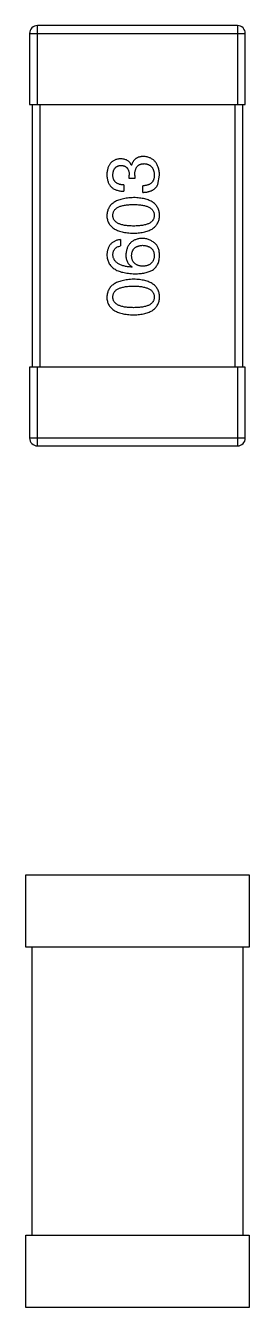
# Model space of a CAD drawing. Header units: inches. Extents: x -36 to 490, y -51 to 98.
# Drawn here: x 401.567 to 402.417, y 5.477 to 10.356 of the extents above; entities that cross this region are included whole.
import ezdxf

# ---------------------------------------------------------------- set-up
doc = ezdxf.new("R2010")
doc.units = ezdxf.units.IN
doc.header["$LTSCALE"] = 1.21
doc.header["$MEASUREMENT"] = 0
doc.layers.get('0').update_dxf_attribs({"linetype": 'CONTINUOUS'})

msp = doc.modelspace()

# ---------------------------------------------------------------- linework, layer by layer
at = {"color": 7, "linetype": 'Continuous'}
for p, q in [((402.3715, 10.3563), (401.6115, 10.3563)), ((401.6115, 10.0563), (401.6115, 10.3563)), ((402.3715, 10.3563), (402.3715, 10.0563)), ((401.5815, 10.3263), (402.4015, 10.3263)), ((401.5815, 10.3263), (401.5815, 10.0563)), ((402.4015, 10.0563), (402.4015, 10.3263)), ((401.5815, 10.0563), (402.4015, 10.0563)), ((401.5915, 10.0563), (401.5915, 9.0563)), ((401.6215, 9.0563), (401.6215, 10.0563)), ((402.3615, 10.0563), (402.3615, 9.0563)), ((402.3915, 9.0563), (402.3915, 10.0563)), ((401.9682, 9.8254), (401.9693, 9.8254)), ((401.9605, 9.774), (401.9605, 9.7871)), ((401.9813, 9.774), (401.9605, 9.774)), ((401.9813, 9.786), (401.9813, 9.774)), ((402.0687, 9.7511), (402.0753, 9.7871)), ((401.9398, 9.75), (401.9398, 9.7259)), ((402.0119, 9.7216), (402.0119, 9.7467)), ((401.9277, 9.5418), (401.9277, 9.5178)), ((401.9715, 9.438), (401.9704, 9.4369)), ((402.4015, 9.0563), (401.5815, 9.0563)), ((401.5815, 9.0563), (401.5815, 8.7863)), ((401.6115, 8.7563), (401.6115, 9.0563)), ((402.3715, 9.0563), (402.3715, 8.7563)), ((402.4015, 8.7863), (402.4015, 9.0563)), ((402.4015, 8.7863), (401.5815, 8.7863)), ((401.6115, 8.7563), (402.3715, 8.7563)), ((401.5667, 7.1235), (402.4167, 7.1235)), ((401.5667, 6.8485), (401.5667, 7.1235)), ((402.4167, 7.1235), (402.4167, 6.8485)), ((402.4167, 6.8485), (401.5667, 6.8485)), ((401.5917, 5.7519), (401.5917, 6.8485)), ((402.3917, 6.8485), (402.3917, 5.7519)), ((401.5667, 5.7519), (402.4167, 5.7519)), ((401.5667, 5.4769), (401.5667, 5.7519)), ((402.4167, 5.7519), (402.4167, 5.4769)), ((402.4167, 5.4769), (401.5667, 5.4769))]:
    msp.add_line(p, q, dxfattribs=at)
for centre, start, end in [((401.6115, 10.3263), 90, 180), ((402.3715, 10.3263), 0, 90), ((401.6115, 8.7863), 180, 270), ((402.3715, 8.7863), 270, 0)]:
    msp.add_arc(centre, 0.03, start, end, dxfattribs=at)
for points, knots in [([(402.0141, 9.8582), (402.0126, 9.8582), (402.0099, 9.8581), (402.0058, 9.8577), (402.0019, 9.8571), (401.9982, 9.8562), (401.9947, 9.855), (401.9914, 9.8536), (401.9883, 9.8519), (401.9853, 9.85), (401.9826, 9.8479), (401.9801, 9.8454), (401.9778, 9.8427), (401.9757, 9.8397), (401.9738, 9.8365), (401.972, 9.8331), (401.9705, 9.8293), (401.9697, 9.8267), (401.9693, 9.8254)], [0, 0, 0, 0, 0.071215, 0.138707, 0.20396, 0.266995, 0.327734, 0.387609, 0.445602, 0.503345, 0.561136, 0.618597, 0.677672, 0.738255, 0.799989, 0.863961, 0.930555, 1, 1, 1, 1]), ([(402.0753, 9.7871), (402.0752, 9.7899), (402.0749, 9.7952), (402.074, 9.803), (402.0726, 9.8102), (402.0707, 9.8169), (402.0685, 9.8231), (402.0658, 9.8289), (402.0626, 9.8341), (402.059, 9.8388), (402.0549, 9.843), (402.0504, 9.8467), (402.0454, 9.85), (402.04, 9.8526), (402.0342, 9.8548), (402.0279, 9.8565), (402.0211, 9.8577), (402.0165, 9.858), (402.0141, 9.8582)], [0, 0, 0, 0, 0.078078, 0.151942, 0.221594, 0.28726, 0.350176, 0.409768, 0.467648, 0.523784, 0.578904, 0.634014, 0.689819, 0.746826, 0.805875, 0.867063, 0.931764, 1, 1, 1, 1]), ([(401.9266, 9.8494), (401.9247, 9.8493), (401.9208, 9.8489), (401.9152, 9.8479), (401.9099, 9.8464), (401.905, 9.8446), (401.9005, 9.8422), (401.8963, 9.8395), (401.8925, 9.8364), (401.8891, 9.8328), (401.8861, 9.8288), (401.8834, 9.8244), (401.8811, 9.8196), (401.8792, 9.8143), (401.8776, 9.8087), (401.8765, 9.8026), (401.8756, 9.7961), (401.8754, 9.7916), (401.8753, 9.7893)], [0, 0, 0, 0, 0.067521, 0.132139, 0.193339, 0.252064, 0.309083, 0.364848, 0.420021, 0.475612, 0.532002, 0.589602, 0.649896, 0.712634, 0.778603, 0.848416, 0.922155, 1, 1, 1, 1]), ([(401.8982, 9.7882), (401.8983, 9.7896), (401.8984, 9.7923), (401.8989, 9.7961), (401.8996, 9.7998), (401.9005, 9.8032), (401.9016, 9.8063), (401.903, 9.8092), (401.9046, 9.8118), (401.9064, 9.8142), (401.9084, 9.8164), (401.9107, 9.8182), (401.9131, 9.8199), (401.9159, 9.8213), (401.9188, 9.8224), (401.9219, 9.8233), (401.9253, 9.824), (401.9276, 9.8242), (401.9288, 9.8243)], [0, 0, 0, 0, 0.078051, 0.151197, 0.220412, 0.286742, 0.34933, 0.409464, 0.467368, 0.52298, 0.578639, 0.633998, 0.690142, 0.746855, 0.805868, 0.867776, 0.932345, 1, 1, 1, 1]), ([(401.9682, 9.8254), (401.9672, 9.8273), (401.9653, 9.831), (401.9617, 9.836), (401.9573, 9.8402), (401.9524, 9.8436), (401.9468, 9.8462), (401.9406, 9.8481), (401.9338, 9.8492), (401.9291, 9.8494), (401.9266, 9.8494)], [0, 0, 0, 0, 0.125227, 0.244792, 0.361427, 0.478215, 0.59667, 0.722058, 0.856314, 1, 1, 1, 1]), ([(401.9288, 9.8243), (401.9301, 9.8242), (401.9325, 9.8241), (401.936, 9.8236), (401.9392, 9.8227), (401.9423, 9.8216), (401.9451, 9.8203), (401.9476, 9.8186), (401.95, 9.8167), (401.9521, 9.8145), (401.954, 9.812), (401.9556, 9.8093), (401.957, 9.8063), (401.9582, 9.803), (401.9591, 9.7994), (401.9599, 9.7955), (401.9603, 9.7914), (401.9605, 9.7886), (401.9605, 9.7871)], [0, 0, 0, 0, 0.067741, 0.131599, 0.192143, 0.249977, 0.306453, 0.361639, 0.416449, 0.471489, 0.527582, 0.584873, 0.644974, 0.70814, 0.77492, 0.845909, 0.920585, 1, 1, 1, 1]), ([(401.9813, 9.786), (401.9813, 9.7879), (401.9813, 9.7914), (401.9818, 9.7964), (401.9825, 9.8012), (401.9835, 9.8056), (401.9847, 9.8096), (401.9863, 9.8133), (401.9881, 9.8167), (401.9902, 9.8197), (401.9926, 9.8223), (401.9953, 9.8246), (401.9983, 9.8266), (402.0016, 9.8281), (402.0051, 9.8294), (402.009, 9.8302), (402.0131, 9.8308), (402.0159, 9.8308), (402.0174, 9.8309)], [0, 0, 0, 0, 0.082495, 0.159728, 0.232496, 0.300725, 0.365163, 0.425859, 0.483728, 0.538892, 0.592921, 0.646195, 0.699968, 0.754746, 0.811387, 0.870806, 0.933482, 1, 1, 1, 1]), ([(402.0174, 9.8309), (402.0188, 9.8307), (402.0217, 9.8305), (402.0258, 9.8298), (402.0297, 9.8288), (402.0333, 9.8274), (402.0366, 9.8258), (402.0397, 9.8239), (402.0425, 9.8216), (402.045, 9.8192), (402.0473, 9.8163), (402.0493, 9.8132), (402.051, 9.8097), (402.0525, 9.806), (402.0537, 9.802), (402.0546, 9.7977), (402.0553, 9.7931), (402.0555, 9.7899), (402.0556, 9.7882)], [0, 0, 0, 0, 0.068514, 0.133941, 0.195994, 0.255362, 0.312994, 0.369441, 0.424687, 0.480522, 0.537148, 0.594801, 0.654411, 0.716817, 0.781981, 0.850498, 0.923306, 1, 1, 1, 1]), ([(401.8753, 9.7893), (401.8754, 9.7868), (401.8755, 9.7819), (401.8764, 9.7748), (401.8777, 9.7682), (401.8796, 9.7621), (401.8819, 9.7564), (401.8847, 9.7512), (401.8881, 9.7465), (401.8919, 9.7423), (401.8962, 9.7385), (401.901, 9.7352), (401.9063, 9.7325), (401.912, 9.7302), (401.9183, 9.7284), (401.925, 9.727), (401.9322, 9.7262), (401.9372, 9.726), (401.9398, 9.7259)], [0, 0, 0, 0, 0.073232, 0.142595, 0.207997, 0.270074, 0.329156, 0.386529, 0.441846, 0.496976, 0.551877, 0.607941, 0.665637, 0.725446, 0.788542, 0.855101, 0.925196, 1, 1, 1, 1]), ([(401.9398, 9.75), (401.9381, 9.75), (401.9348, 9.7502), (401.9301, 9.7508), (401.9257, 9.7515), (401.9216, 9.7527), (401.9179, 9.7541), (401.9145, 9.7558), (401.9114, 9.7578), (401.9086, 9.76), (401.9061, 9.7626), (401.904, 9.7654), (401.9022, 9.7685), (401.9008, 9.7719), (401.8996, 9.7756), (401.8988, 9.7796), (401.8983, 9.7838), (401.8983, 9.7867), (401.8982, 9.7882)], [0, 0, 0, 0, 0.078134, 0.15164, 0.221358, 0.286689, 0.348614, 0.407697, 0.464247, 0.520153, 0.574432, 0.629291, 0.684538, 0.742032, 0.801329, 0.863637, 0.930123, 1, 1, 1, 1]), ([(402.0556, 9.7882), (402.0556, 9.7866), (402.0555, 9.7834), (402.055, 9.7788), (402.0542, 9.7745), (402.0529, 9.7705), (402.0514, 9.7668), (402.0495, 9.7634), (402.0473, 9.7603), (402.0447, 9.7576), (402.0418, 9.7551), (402.0385, 9.753), (402.0349, 9.7511), (402.031, 9.7496), (402.0267, 9.7484), (402.0221, 9.7475), (402.0171, 9.7469), (402.0137, 9.7468), (402.0119, 9.7467)], [0, 0, 0, 0, 0.071272, 0.13882, 0.201858, 0.262757, 0.320043, 0.376709, 0.431462, 0.486034, 0.541209, 0.597703, 0.65589, 0.717768, 0.782056, 0.850407, 0.92277, 1, 1, 1, 1]), ([(402.0119, 9.7216), (402.0137, 9.7216), (402.0172, 9.7218), (402.0223, 9.7222), (402.0271, 9.7229), (402.0318, 9.7238), (402.0362, 9.7249), (402.0404, 9.7261), (402.0443, 9.7277), (402.0479, 9.7294), (402.0514, 9.7314), (402.0546, 9.7335), (402.0576, 9.7359), (402.0603, 9.7385), (402.0628, 9.7413), (402.065, 9.7444), (402.0671, 9.7476), (402.0682, 9.7499), (402.0687, 9.7511)], [0, 0, 0, 0, 0.078937, 0.154495, 0.226898, 0.296844, 0.363348, 0.427781, 0.48946, 0.549586, 0.607902, 0.664733, 0.720805, 0.776157, 0.831175, 0.886736, 0.943094, 1, 1, 1, 1]), ([(401.9769, 9.7016), (401.9729, 9.7015), (401.9651, 9.7011), (401.9538, 9.7), (401.9432, 9.6984), (401.9335, 9.6963), (401.9244, 9.6938), (401.9161, 9.6908), (401.9086, 9.6873), (401.9018, 9.6832), (401.8958, 9.6787), (401.8905, 9.6738), (401.886, 9.6683), (401.8823, 9.6624), (401.8794, 9.6559), (401.8772, 9.649), (401.8757, 9.6416), (401.8754, 9.6365), (401.8753, 9.6339)], [0, 0, 0, 0, 0.088475, 0.171606, 0.249595, 0.322626, 0.391327, 0.455765, 0.516374, 0.573675, 0.628522, 0.681161, 0.732559, 0.783563, 0.83504, 0.887639, 0.942585, 1, 1, 1, 1]), ([(401.8982, 9.6339), (401.8983, 9.6356), (401.8984, 9.6388), (401.8993, 9.6436), (401.9009, 9.648), (401.903, 9.6522), (401.9059, 9.6559), (401.9093, 9.6593), (401.9133, 9.6624), (401.918, 9.6652), (401.9232, 9.6676), (401.9291, 9.6697), (401.9356, 9.6715), (401.9427, 9.6729), (401.9503, 9.674), (401.9587, 9.6748), (401.9676, 9.6753), (401.9737, 9.6754), (401.9769, 9.6754)], [0, 0, 0, 0, 0.050604, 0.098688, 0.145699, 0.191791, 0.238625, 0.286717, 0.337546, 0.391814, 0.449755, 0.512106, 0.579685, 0.652048, 0.730262, 0.814146, 0.904281, 1, 1, 1, 1]), ([(402.0753, 9.6339), (402.0752, 9.6365), (402.0749, 9.6417), (402.0737, 9.6492), (402.0716, 9.6562), (402.0689, 9.6628), (402.0653, 9.6688), (402.061, 9.6743), (402.056, 9.6793), (402.0501, 9.6838), (402.0436, 9.6878), (402.0362, 9.6913), (402.0282, 9.6943), (402.0194, 9.6967), (402.0098, 9.6988), (401.9995, 9.7002), (401.9885, 9.7012), (401.9808, 9.7015), (401.9769, 9.7016)], [0, 0, 0, 0, 0.059134, 0.115603, 0.169236, 0.221572, 0.273254, 0.32474, 0.377319, 0.431815, 0.488555, 0.548609, 0.612242, 0.680182, 0.75251, 0.829782, 0.91231, 1, 1, 1, 1]), ([(401.9769, 9.6754), (401.9801, 9.6754), (401.9861, 9.6753), (401.9949, 9.6748), (402.0031, 9.674), (402.0108, 9.6729), (402.0178, 9.6715), (402.0242, 9.6697), (402.0301, 9.6676), (402.0353, 9.6652), (402.04, 9.6624), (402.044, 9.6593), (402.0475, 9.6559), (402.0503, 9.6521), (402.0526, 9.648), (402.0543, 9.6436), (402.0553, 9.6388), (402.0555, 9.6356), (402.0556, 9.6339)], [0, 0, 0, 0, 0.094834, 0.184067, 0.267029, 0.344713, 0.417334, 0.484367, 0.546941, 0.604717, 0.65953, 0.710539, 0.759381, 0.806382, 0.853027, 0.900623, 0.949121, 1, 1, 1, 1]), ([(401.8753, 9.6339), (401.8754, 9.6312), (401.8756, 9.6261), (401.8769, 9.6185), (401.8791, 9.6116), (401.8819, 9.605), (401.8856, 9.599), (401.89, 9.5935), (401.8952, 9.5885), (401.9013, 9.584), (401.908, 9.58), (401.9156, 9.5765), (401.9239, 9.5735), (401.9331, 9.571), (401.9429, 9.569), (401.9536, 9.5676), (401.965, 9.5665), (401.9729, 9.5663), (401.9769, 9.5661)], [0, 0, 0, 0, 0.057911, 0.113262, 0.165956, 0.217443, 0.268511, 0.319665, 0.372, 0.426129, 0.483365, 0.543779, 0.607756, 0.676562, 0.749704, 0.827713, 0.911177, 1, 1, 1, 1]), ([(401.9769, 9.5935), (401.9737, 9.5935), (401.9676, 9.5935), (401.9587, 9.594), (401.9503, 9.5948), (401.9426, 9.5958), (401.9356, 9.5973), (401.9291, 9.599), (401.9232, 9.601), (401.918, 9.6034), (401.9133, 9.6061), (401.9093, 9.6091), (401.9059, 9.6125), (401.903, 9.6161), (401.9009, 9.6201), (401.8993, 9.6244), (401.8984, 9.6291), (401.8983, 9.6323), (401.8982, 9.6339)], [0, 0, 0, 0, 0.096452, 0.187278, 0.271765, 0.350519, 0.423437, 0.491321, 0.554011, 0.612224, 0.666281, 0.717003, 0.764884, 0.811423, 0.856783, 0.902993, 0.950236, 1, 1, 1, 1]), ([(401.9769, 9.5661), (401.9808, 9.5663), (401.9885, 9.5665), (401.9995, 9.5676), (402.0098, 9.569), (402.0194, 9.571), (402.0282, 9.5735), (402.0362, 9.5765), (402.0436, 9.58), (402.0501, 9.584), (402.056, 9.5885), (402.061, 9.5935), (402.0653, 9.599), (402.0689, 9.605), (402.0716, 9.6116), (402.0737, 9.6186), (402.0749, 9.6261), (402.0752, 9.6312), (402.0753, 9.6339)], [0, 0, 0, 0, 0.087693, 0.170223, 0.247496, 0.319826, 0.387768, 0.451403, 0.511459, 0.568358, 0.622671, 0.675251, 0.726739, 0.778422, 0.830759, 0.884394, 0.940865, 1, 1, 1, 1]), ([(402.0556, 9.6339), (402.0555, 9.6323), (402.0554, 9.6291), (402.0545, 9.6244), (402.053, 9.6201), (402.0507, 9.6161), (402.048, 9.6124), (402.0446, 9.6091), (402.0405, 9.6061), (402.0359, 9.6034), (402.0306, 9.601), (402.0248, 9.599), (402.0182, 9.5973), (402.0112, 9.5958), (402.0035, 9.5948), (401.9952, 9.594), (401.9862, 9.5935), (401.9801, 9.5935), (401.9769, 9.5935)], [0, 0, 0, 0, 0.049766, 0.097012, 0.143225, 0.188786, 0.235079, 0.282962, 0.333687, 0.387747, 0.445963, 0.508657, 0.576545, 0.649868, 0.72822, 0.812712, 0.903543, 1, 1, 1, 1]), ([(401.9277, 9.5418), (401.9258, 9.5416), (401.9219, 9.5411), (401.9162, 9.5398), (401.9109, 9.5383), (401.906, 9.5363), (401.9015, 9.5339), (401.8973, 9.5312), (401.8934, 9.5281), (401.8899, 9.5247), (401.8869, 9.5209), (401.8841, 9.5167), (401.8817, 9.5121), (401.8797, 9.5072), (401.878, 9.5019), (401.8767, 9.4962), (401.8758, 9.4902), (401.8755, 9.486), (401.8753, 9.4839)], [0, 0, 0, 0, 0.06947, 0.136096, 0.199592, 0.260665, 0.319672, 0.377156, 0.433415, 0.489984, 0.546535, 0.604276, 0.663499, 0.725182, 0.788953, 0.855683, 0.926216, 1, 1, 1, 1]), ([(401.8982, 9.4839), (401.8983, 9.4862), (401.8984, 9.4905), (401.8999, 9.4966), (401.9022, 9.502), (401.9055, 9.5068), (401.9097, 9.5107), (401.9149, 9.5139), (401.921, 9.5163), (401.9254, 9.5173), (401.9277, 9.5178)], [0, 0, 0, 0, 0.136586, 0.261496, 0.378089, 0.490612, 0.605522, 0.725767, 0.8561, 1, 1, 1, 1]), ([(402.0097, 9.5462), (402.0074, 9.5461), (402.0028, 9.5459), (401.9962, 9.5449), (401.9899, 9.5434), (401.9841, 9.5416), (401.9787, 9.5393), (401.9738, 9.5365), (401.9692, 9.5333), (401.9651, 9.5296), (401.9614, 9.5254), (401.9581, 9.5209), (401.9553, 9.5158), (401.9528, 9.5103), (401.9508, 9.5044), (401.9493, 9.4979), (401.9481, 9.4911), (401.9476, 9.4864), (401.9474, 9.4839)], [0, 0, 0, 0, 0.071527, 0.139094, 0.20346, 0.264939, 0.323904, 0.381383, 0.437591, 0.493343, 0.549401, 0.606085, 0.664838, 0.725424, 0.788712, 0.855452, 0.925772, 1, 1, 1, 1]), ([(401.9693, 9.4806), (401.9693, 9.4821), (401.9695, 9.4851), (401.9701, 9.4893), (401.971, 9.4933), (401.9722, 9.497), (401.9737, 9.5004), (401.9755, 9.5036), (401.9777, 9.5065), (401.9802, 9.5091), (401.9829, 9.5114), (401.986, 9.5135), (401.9894, 9.5153), (401.9931, 9.5168), (401.9971, 9.518), (402.0014, 9.519), (402.006, 9.5196), (402.0092, 9.5199), (402.0108, 9.52)], [0, 0, 0, 0, 0.069884, 0.136529, 0.199638, 0.259844, 0.317774, 0.374356, 0.430026, 0.485148, 0.5409, 0.597889, 0.657472, 0.718614, 0.783613, 0.85129, 0.923712, 1, 1, 1, 1]), ([(402.0589, 9.5265), (402.0571, 9.5281), (402.0537, 9.5312), (402.0481, 9.5352), (402.0423, 9.5386), (402.0363, 9.5414), (402.03, 9.5436), (402.0234, 9.5451), (402.0166, 9.546), (402.012, 9.5461), (402.0097, 9.5462)], [0, 0, 0, 0, 0.129393, 0.255335, 0.378531, 0.500878, 0.622934, 0.746191, 0.87096, 1, 1, 1, 1]), ([(402.0108, 9.52), (402.0125, 9.5199), (402.0159, 9.5197), (402.0208, 9.519), (402.0253, 9.518), (402.0295, 9.5169), (402.0335, 9.5154), (402.0371, 9.5137), (402.0404, 9.5117), (402.0433, 9.5094), (402.046, 9.5069), (402.0484, 9.5041), (402.0504, 9.501), (402.0521, 9.4976), (402.0535, 9.494), (402.0545, 9.4902), (402.0552, 9.486), (402.0555, 9.4832), (402.0556, 9.4817)], [0, 0, 0, 0, 0.078863, 0.153308, 0.223539, 0.289857, 0.35341, 0.413572, 0.471721, 0.528235, 0.584279, 0.638781, 0.69466, 0.751251, 0.809198, 0.869697, 0.933318, 1, 1, 1, 1]), ([(402.0753, 9.4774), (402.0753, 9.4802), (402.0754, 9.4856), (402.0748, 9.4934), (402.0737, 9.5005), (402.0719, 9.5071), (402.0696, 9.5129), (402.0666, 9.5181), (402.0631, 9.5228), (402.0603, 9.5253), (402.0589, 9.5265)], [0, 0, 0, 0, 0.156782, 0.301945, 0.436395, 0.561474, 0.678489, 0.78853, 0.894967, 1, 1, 1, 1]), ([(401.8753, 9.4839), (401.8755, 9.4811), (401.8758, 9.4756), (401.8773, 9.4676), (401.8795, 9.4601), (401.8826, 9.4531), (401.8864, 9.4467), (401.8911, 9.4408), (401.8966, 9.4355), (401.9029, 9.4308), (401.91, 9.4265), (401.9178, 9.4228), (401.9265, 9.4196), (401.9359, 9.417), (401.9461, 9.4148), (401.9571, 9.4133), (401.969, 9.4122), (401.9771, 9.4119), (401.9813, 9.4118)], [0, 0, 0, 0, 0.058957, 0.115262, 0.16907, 0.221312, 0.273147, 0.324961, 0.377649, 0.432026, 0.488925, 0.549039, 0.612912, 0.680653, 0.753056, 0.830314, 0.912483, 1, 1, 1, 1]), ([(401.9704, 9.4369), (401.9675, 9.4371), (401.962, 9.4375), (401.9541, 9.4385), (401.9467, 9.4398), (401.9397, 9.4414), (401.9334, 9.4433), (401.9275, 9.4455), (401.9222, 9.4479), (401.9174, 9.4507), (401.9131, 9.4539), (401.9094, 9.4572), (401.9061, 9.4609), (401.9035, 9.465), (401.9013, 9.4693), (401.8998, 9.4739), (401.8986, 9.4788), (401.8984, 9.4822), (401.8982, 9.4839)], [0, 0, 0, 0, 0.089218, 0.173709, 0.252753, 0.326963, 0.397099, 0.462534, 0.524018, 0.582178, 0.637235, 0.689955, 0.741228, 0.791618, 0.841661, 0.892925, 0.945259, 1, 1, 1, 1]), ([(401.9474, 9.4839), (401.9475, 9.4813), (401.9476, 9.4762), (401.9487, 9.4689), (401.9506, 9.4622), (401.9532, 9.456), (401.9567, 9.4505), (401.9608, 9.4456), (401.9658, 9.4414), (401.9695, 9.4392), (401.9715, 9.438)], [0, 0, 0, 0, 0.144617, 0.279572, 0.40596, 0.526097, 0.64389, 0.760003, 0.877724, 1, 1, 1, 1]), ([(402.0119, 9.4402), (402.0102, 9.4403), (402.007, 9.4405), (402.0022, 9.4412), (401.9978, 9.4422), (401.9937, 9.4435), (401.9899, 9.445), (401.9864, 9.4469), (401.9833, 9.4489), (401.9804, 9.4514), (401.9779, 9.454), (401.9757, 9.457), (401.9738, 9.4602), (401.9723, 9.4638), (401.971, 9.4676), (401.9701, 9.4717), (401.9695, 9.4761), (401.9693, 9.4791), (401.9693, 9.4806)], [0, 0, 0, 0, 0.076072, 0.148369, 0.216753, 0.281358, 0.342792, 0.401604, 0.458929, 0.514444, 0.569818, 0.625343, 0.681554, 0.739608, 0.800134, 0.863477, 0.929547, 1, 1, 1, 1]), ([(402.0556, 9.4817), (402.0555, 9.4801), (402.0554, 9.477), (402.0547, 9.4725), (402.0538, 9.4683), (402.0525, 9.4644), (402.051, 9.4608), (402.049, 9.4574), (402.0468, 9.4544), (402.0441, 9.4517), (402.0413, 9.4491), (402.038, 9.447), (402.0345, 9.4451), (402.0306, 9.4435), (402.0263, 9.4423), (402.0218, 9.4413), (402.017, 9.4405), (402.0136, 9.4403), (402.0119, 9.4402)], [0, 0, 0, 0, 0.070403, 0.137196, 0.200053, 0.260887, 0.31876, 0.37535, 0.430743, 0.485927, 0.541678, 0.598832, 0.657726, 0.719441, 0.783504, 0.851852, 0.923533, 1, 1, 1, 1]), ([(402.0491, 9.426), (402.0511, 9.4275), (402.055, 9.4304), (402.0602, 9.4356), (402.0646, 9.4413), (402.0683, 9.4475), (402.0712, 9.4543), (402.0734, 9.4615), (402.0748, 9.4693), (402.0751, 9.4746), (402.0753, 9.4774)], [0, 0, 0, 0, 0.125033, 0.246266, 0.36603, 0.485265, 0.606781, 0.732144, 0.862551, 1, 1, 1, 1]), ([(401.9813, 9.4118), (401.9848, 9.4118), (401.9917, 9.4119), (402.0017, 9.4126), (402.0112, 9.4136), (402.0199, 9.4152), (402.0281, 9.4172), (402.0357, 9.4196), (402.0427, 9.4225), (402.047, 9.4249), (402.0491, 9.426)], [0, 0, 0, 0, 0.151498, 0.29521, 0.430242, 0.557137, 0.677306, 0.790845, 0.898111, 1, 1, 1, 1]), ([(401.9769, 9.3908), (401.9729, 9.3906), (401.9651, 9.3903), (401.9538, 9.3891), (401.9432, 9.3875), (401.9335, 9.3855), (401.9244, 9.3829), (401.9161, 9.3799), (401.9086, 9.3764), (401.9018, 9.3724), (401.8958, 9.3679), (401.8905, 9.3629), (401.886, 9.3574), (401.8823, 9.3515), (401.8794, 9.345), (401.8772, 9.3381), (401.8757, 9.3307), (401.8754, 9.3256), (401.8753, 9.323)], [0, 0, 0, 0, 0.088475, 0.171606, 0.249595, 0.322626, 0.391327, 0.455765, 0.516374, 0.573675, 0.628522, 0.681161, 0.732559, 0.783563, 0.83504, 0.887639, 0.942585, 1, 1, 1, 1]), ([(402.0753, 9.323), (402.0752, 9.3257), (402.0749, 9.3308), (402.0737, 9.3384), (402.0716, 9.3454), (402.0689, 9.3519), (402.0653, 9.3579), (402.061, 9.3634), (402.056, 9.3684), (402.0501, 9.3729), (402.0436, 9.3769), (402.0362, 9.3804), (402.0282, 9.3834), (402.0194, 9.3859), (402.0098, 9.3879), (401.9995, 9.3894), (401.9885, 9.3904), (401.9808, 9.3906), (401.9769, 9.3908)], [0, 0, 0, 0, 0.059134, 0.115603, 0.169236, 0.221572, 0.273254, 0.32474, 0.377319, 0.431815, 0.488555, 0.548609, 0.612242, 0.680182, 0.75251, 0.829782, 0.91231, 1, 1, 1, 1]), ([(401.8753, 9.323), (401.8754, 9.3204), (401.8756, 9.3152), (401.8769, 9.3077), (401.8791, 9.3007), (401.8819, 9.2941), (401.8856, 9.2881), (401.89, 9.2826), (401.8952, 9.2776), (401.9013, 9.2731), (401.908, 9.2691), (401.9156, 9.2657), (401.9239, 9.2626), (401.9331, 9.2602), (401.9429, 9.2581), (401.9536, 9.2567), (401.965, 9.2557), (401.9729, 9.2554), (401.9769, 9.2553)], [0, 0, 0, 0, 0.057911, 0.113262, 0.165956, 0.217443, 0.268511, 0.319665, 0.372, 0.426129, 0.483365, 0.543779, 0.607756, 0.676562, 0.749704, 0.827713, 0.911177, 1, 1, 1, 1]), ([(401.8982, 9.323), (401.8983, 9.3247), (401.8984, 9.328), (401.8993, 9.3327), (401.9009, 9.3372), (401.903, 9.3413), (401.9059, 9.345), (401.9093, 9.3485), (401.9133, 9.3515), (401.918, 9.3543), (401.9232, 9.3567), (401.9291, 9.3589), (401.9356, 9.3606), (401.9427, 9.3621), (401.9503, 9.3632), (401.9587, 9.364), (401.9676, 9.3645), (401.9737, 9.3645), (401.9769, 9.3646)], [0, 0, 0, 0, 0.050604, 0.098688, 0.145699, 0.191791, 0.238625, 0.286717, 0.337546, 0.391814, 0.449755, 0.512106, 0.579685, 0.652048, 0.730262, 0.814146, 0.904281, 1, 1, 1, 1]), ([(401.9769, 9.2826), (401.9737, 9.2826), (401.9676, 9.2827), (401.9587, 9.2832), (401.9503, 9.2839), (401.9426, 9.285), (401.9356, 9.2865), (401.9291, 9.2881), (401.9232, 9.2902), (401.918, 9.2926), (401.9133, 9.2952), (401.9093, 9.2982), (401.9059, 9.3016), (401.903, 9.3052), (401.9009, 9.3092), (401.8993, 9.3135), (401.8984, 9.3182), (401.8983, 9.3214), (401.8982, 9.323)], [0, 0, 0, 0, 0.096452, 0.187278, 0.271765, 0.350519, 0.423437, 0.491321, 0.554011, 0.612224, 0.666281, 0.717003, 0.764884, 0.811423, 0.856783, 0.902993, 0.950236, 1, 1, 1, 1]), ([(401.9769, 9.3646), (401.9801, 9.3645), (401.9861, 9.3645), (401.9949, 9.364), (402.0031, 9.3632), (402.0108, 9.3621), (402.0178, 9.3606), (402.0242, 9.3588), (402.0301, 9.3568), (402.0353, 9.3543), (402.04, 9.3516), (402.044, 9.3484), (402.0475, 9.345), (402.0503, 9.3413), (402.0526, 9.3372), (402.0543, 9.3327), (402.0553, 9.328), (402.0555, 9.3247), (402.0556, 9.323)], [0, 0, 0, 0, 0.094834, 0.184067, 0.267029, 0.344713, 0.417334, 0.484367, 0.546941, 0.604717, 0.65953, 0.710539, 0.759381, 0.806382, 0.853027, 0.900623, 0.949121, 1, 1, 1, 1]), ([(401.9769, 9.2553), (401.9808, 9.2554), (401.9885, 9.2557), (401.9995, 9.2567), (402.0098, 9.2581), (402.0194, 9.2602), (402.0282, 9.2627), (402.0362, 9.2657), (402.0436, 9.2691), (402.0501, 9.2731), (402.056, 9.2776), (402.061, 9.2826), (402.0653, 9.2881), (402.0689, 9.2942), (402.0716, 9.3007), (402.0737, 9.3077), (402.0749, 9.3152), (402.0752, 9.3204), (402.0753, 9.323)], [0, 0, 0, 0, 0.087693, 0.170223, 0.247496, 0.319826, 0.387768, 0.451403, 0.511459, 0.568358, 0.622671, 0.675251, 0.726739, 0.778422, 0.830759, 0.884394, 0.940865, 1, 1, 1, 1]), ([(402.0556, 9.323), (402.0555, 9.3214), (402.0554, 9.3182), (402.0545, 9.3136), (402.053, 9.3092), (402.0507, 9.3053), (402.048, 9.3016), (402.0446, 9.2982), (402.0405, 9.2952), (402.0359, 9.2926), (402.0306, 9.2902), (402.0248, 9.2881), (402.0182, 9.2865), (402.0112, 9.285), (402.0035, 9.2839), (401.9952, 9.2832), (401.9862, 9.2827), (401.9801, 9.2826), (401.9769, 9.2826)], [0, 0, 0, 0, 0.049766, 0.097012, 0.143225, 0.188786, 0.235079, 0.282962, 0.333687, 0.387747, 0.445963, 0.508657, 0.576545, 0.649868, 0.72822, 0.812712, 0.903543, 1, 1, 1, 1])]:
    msp.add_open_spline(points, degree=3, knots=knots, dxfattribs=at)

doc.saveas('drawing.dxf')
